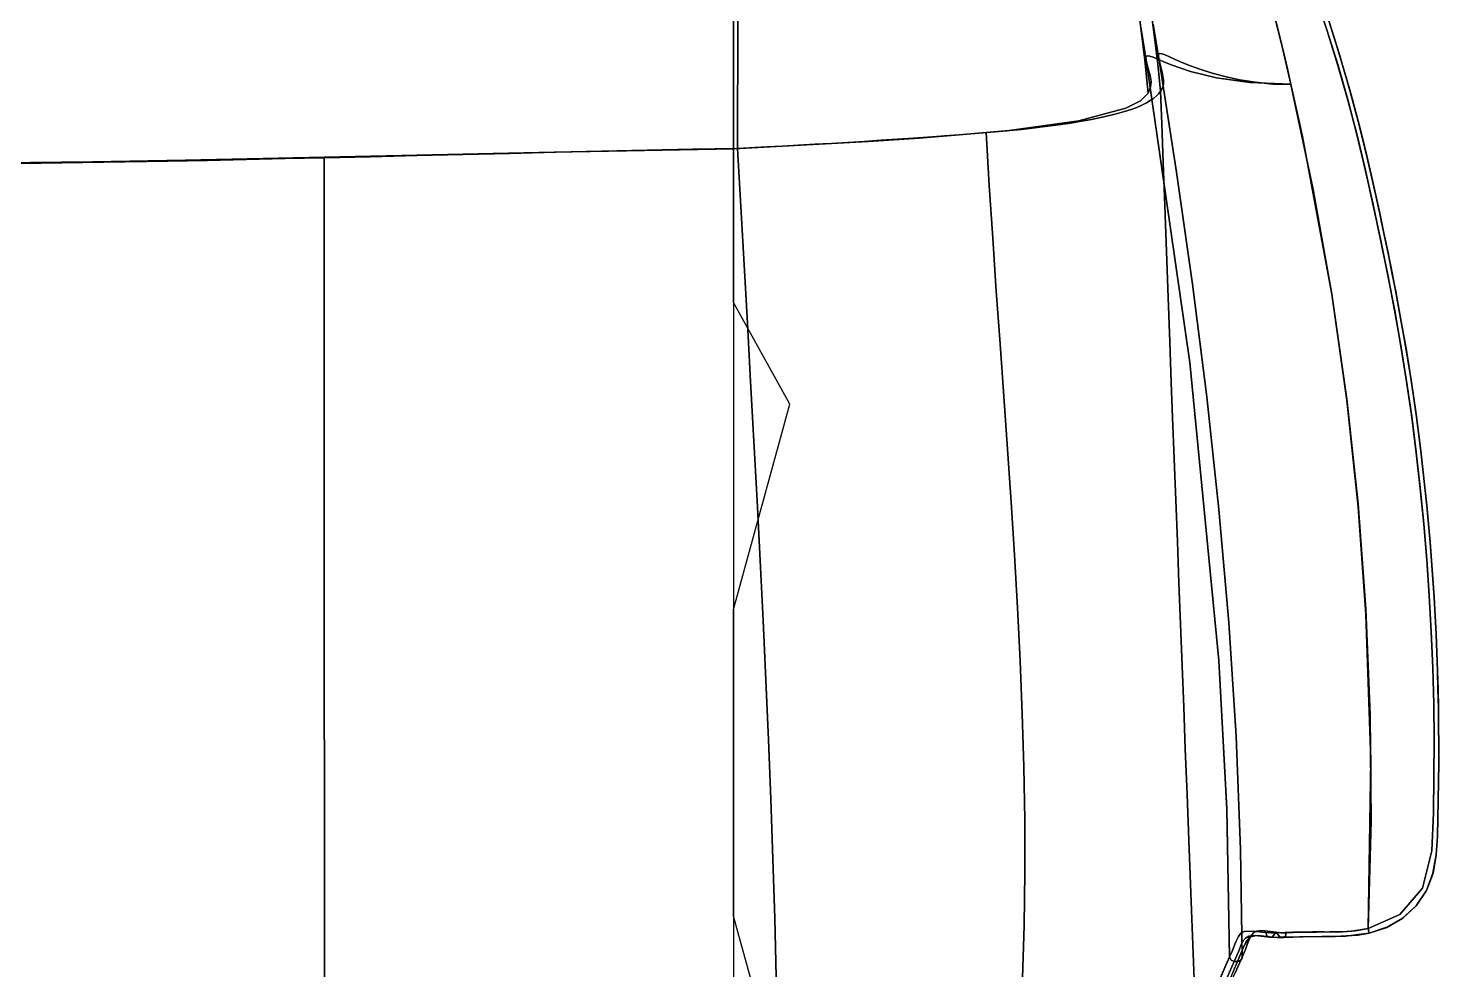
# Model space of a CAD drawing. Header units: centimetres. Extents: x -30.9 to 30.9, y -27.1 to 27.1.
# Drawn here: x 0.62 to 30.95, y -16.69 to 3.54 of the extents above; entities that cross this region are included whole.
import ezdxf

# ---------------------------------------------------------------- set-up
doc = ezdxf.new("R2010")
doc.units = ezdxf.units.CM
doc.layers.get('0').update_dxf_attribs({"true_color": 0x5890e1})

msp = doc.modelspace()

# ---------------------------------------------------------------- linework, layer by layer
at = {"color": 13, "true_color": 0xe05656}
for points in [[(0, 9.229, 0), (0, 8.162, 0), (0, 5.48, 0), (0, 2.793, 0), (0, 0.645, 0), (2, 0.672, 0), (3.999, 0.707, 0), (5.995, 0.747, 0), (7.984, 0.791, 0), (9.963, 0.835, 0), (11.927, 0.878, 0), (13.869, 0.917, 0), (15.782, 0.951, 0), (15.782, 3.132, 0), (15.782, 5.307, 0), (15.782, 7.46, 0), (15.782, 9.564, 0), (13.247, 9.464, 0), (10.911, 9.368, 0), (8.757, 9.308, 0), (6.739, 9.27, 0), (4.927, 9.249, 0), (3.226, 9.236, 0), (1.599, 9.229, 0)], [(26.22, -10.047, 0), (26.389, -13.236, 0), (26.449, -16.416, 0), (26.493, -16.313, 0), (26.53, -16.222, 0), (26.561, -16.144, 0), (26.588, -16.077, 0), (26.638, -15.974, 0), (26.693, -15.907, 0), (26.765, -15.872, 0), (26.869, -15.861, 0), (27.018, -15.87, 0), (27.224, -15.893, 0), (27.337, -15.899, 0), (27.463, -15.896, 0), (27.8, -15.883, 0), (28.23, -15.876, 0), (28.485, -15.88, 0), (28.767, -15.882, 0), (29.08, -15.863, 0), (29.427, -15.807, 0), (29.483, -12.178, 0), (29.381, -9.055, 0), (29.214, -6.747, 0), (28.969, -4.455, 0), (28.647, -2.176, 0), (28.017, 1.215, 0), (27.768, 2.338, 0), (26.882, 2.376, 0), (26.168, 2.477, 0), (25.61, 2.613, 0), (25.195, 2.755, 0), (25.036, 2.819, 0), (24.907, 2.875, 0), (24.807, 2.917, 0), (24.733, 2.944, 0), (24.683, 2.95, 0), (24.657, 2.933, 0), (24.651, 2.889, 0), (24.664, 2.815, 0), (25.597, -3.64, 0)], [(27.768, 2.33, 0), (28.247, 0.074, 0), (28.647, -2.177, 0), (28.969, -4.428, 0), (29.214, -6.682, 0), (29.381, -8.943, 0), (29.473, -11.216, 0), (29.489, -13.502, 0), (29.43, -15.808, 0), (29.15, -15.854, 0), (28.873, -15.875, 0), (28.597, -15.88, 0), (28.32, -15.881, 0), (27.976, -15.885, 0), (27.667, -15.896, 0), (27.551, -15.897, 0), (27.451, -15.887, 0), (27.134, -15.847, 0), (27.026, -15.859, 0), (26.963, -15.896, 0), (26.904, -15.973, 0), (26.858, -16.074, 0), (26.828, -16.15, 0), (26.795, -16.234, 0), (26.759, -16.323, 0), (26.719, -16.418, 0), (26.686, -14.106, 0), (26.588, -11.669, 0), (26.43, -9.233, 0), (26.218, -6.802, 0), (25.957, -4.379, 0), (25.652, -1.961, 0), (25.309, 0.451, 0), (24.931, 2.858, 0), (24.917, 2.933, 0), (24.92, 2.98, 0), (24.946, 2.999, 0), (24.997, 2.992, 0), (25.063, 2.968, 0), (25.154, 2.928, 0), (25.279, 2.872, 0), (25.446, 2.8, 0), (25.607, 2.734, 0), (25.807, 2.661, 0), (26.05, 2.583, 0), (26.343, 2.504, 0), (26.663, 2.435, 0), (27.008, 2.379, 0), (27.378, 2.342, 0)], [(26.449, -16.416, 0), (26.479, -16.486, 0), (26.549, -16.515, 0), (26.604, -16.387, 0), (26.651, -16.27, 0), (26.693, -16.167, 0), (26.736, -16.079, 0), (26.787, -16.011, 0), (26.865, -15.968, 0), (27.006, -15.957, 0), (27.305, -15.99, 0), (27.247, -15.963, 0), (27.224, -15.893, 0), (27.018, -15.87, 0), (26.869, -15.861, 0), (26.765, -15.872, 0), (26.693, -15.907, 0), (26.638, -15.974, 0), (26.588, -16.077, 0), (26.561, -16.144, 0), (26.53, -16.222, 0), (26.493, -16.313, 0)], [(27.305, -15.99, 0), (27.006, -15.957, 0), (26.865, -15.968, 0), (26.787, -16.011, 0), (26.736, -16.079, 0), (26.693, -16.167, 0), (26.651, -16.27, 0), (26.604, -16.387, 0), (26.549, -16.515, 0), (26.549, -16.516, 0), (26.619, -16.516, 0), (26.62, -16.516, 0), (26.748, -16.204, 0), (26.877, -15.993, 0), (27.046, -15.952, 0), (27.366, -15.989, 0)], [(26.805, -16.079, 0), (26.72, -16.271, 0), (26.619, -16.516, 0), (26.656, -16.509, 0), (26.69, -16.488, 0), (26.712, -16.455, 0), (26.719, -16.418, 0), (26.759, -16.323, 0), (26.795, -16.234, 0), (26.828, -16.15, 0), (26.858, -16.074, 0), (26.904, -15.973, 0), (26.963, -15.896, 0), (27.026, -15.859, 0), (27.134, -15.847, 0), (27.451, -15.887, 0), (27.366, -15.989, 0), (27.072, -15.953, 0), (26.932, -15.965, 0)], [(27.224, -15.893, 0), (27.247, -15.963, 0), (27.305, -15.99, 0), (27.406, -15.998, 0), (27.532, -15.995, 0), (27.463, -15.896, 0), (27.337, -15.899, 0)], [(27.406, -15.998, 0), (27.305, -15.99, 0), (27.366, -15.989, 0), (27.476, -15.998, 0), (27.604, -15.996, 0), (27.532, -15.995, 0)], [(27.667, -15.896, 0), (27.65, -15.967, 0), (27.604, -15.996, 0), (27.476, -15.998, 0), (27.366, -15.989, 0), (27.451, -15.887, 0), (27.551, -15.897, 0)], [(27.463, -15.896, 0), (27.532, -15.995, 0), (27.96, -15.981, 0), (28.435, -15.977, 0), (28.942, -15.969, 0), (29.449, -15.904, 0), (29.427, -15.807, 0), (29.08, -15.863, 0), (28.767, -15.882, 0), (28.485, -15.88, 0), (28.23, -15.876, 0), (27.8, -15.883, 0)], [(29.43, -15.808, 0), (29.445, -15.877, 0), (29.452, -15.905, 0), (29.207, -15.948, 0), (28.721, -15.977, 0), (28.477, -15.978, 0), (28.019, -15.983, 0), (27.604, -15.996, 0), (27.65, -15.967, 0), (27.667, -15.896, 0), (27.976, -15.885, 0), (28.32, -15.881, 0), (28.597, -15.88, 0), (28.873, -15.875, 0), (29.15, -15.854, 0)], [(25.662, -18.467, 0), (25.748, -18.381, 0), (26.109, -17.716, 0), (26.377, -17.177, 0), (26.575, -16.746, 0), (26.718, -16.419, 0), (26.689, -16.488, 0), (26.62, -16.516, 0), (26.619, -16.516, 0), (26.555, -16.663, 0), (26.479, -16.836, 0), (26.39, -17.035, 0), (26.285, -17.262, 0), (26.161, -17.518, 0), (26.018, -17.803, 0), (25.852, -18.119, 0)], [(26.479, -16.486, 0), (26.449, -16.416, 0), (26.449, -16.415, 0), (26.449, -16.416, 0), (26.479, -16.486, 0), (26.549, -16.516, 0), (26.549, -16.516, 0), (26.549, -16.515, 0)], [(26.619, -16.516, 0), (26.619, -16.516, 0), (26.69, -16.488, 0), (26.718, -16.419, 0), (26.719, -16.418, 0), (26.712, -16.455, 0), (26.69, -16.488, 0), (26.656, -16.509, 0)]]:
    msp.add_polyline3d(points, close=True, dxfattribs=at)
for points in [[(15.782, 5.307, 0), (15.782, 3.132, 0), (15.782, 0.951, 0), (17.36, 1.032, 0), (18.676, 1.108, 0), (19.772, 1.18, 0), (21.661, 1.337, 0), (23.208, 1.551, 0), (24.219, 1.822, 0), (24.53, 1.982, 0), (24.698, 2.146, 0), (24.623, 2.852, 0), (24.515, 3.72, 0)], [(27.312, 4.197, 0), (27.547, 3.269, 0), (27.768, 2.338, 0), (28.017, 1.215, 0), (28.647, -2.176, 0), (28.969, -4.455, 0), (29.214, -6.747, 0), (29.381, -9.055, 0), (29.483, -12.178, 0), (29.427, -15.807, 0), (30.108, -15.507, 0), (30.595, -14.939, 0), (30.797, -14.137, 0), (30.83, -13.319, 0), (30.843, -12.537, 0), (30.846, -11.757, 0), (30.836, -10.978, 0), (30.816, -10.201, 0), (30.785, -9.425, 0), (30.742, -8.651, 0), (30.689, -7.879, 0), (30.625, -7.108, 0), (30.549, -6.339, 0), (30.462, -5.571, 0), (30.364, -4.805, 0), (30.254, -4.041, 0), (30.132, -3.279, 0), (29.997, -2.519, 0), (29.851, -1.761, 0), (29.696, -1.005, 0), (29.534, -0.248, 0), (29.366, 0.507, 0), (29.185, 1.26, 0), (28.987, 2.012, 0), (28.772, 2.76, 0), (28.541, 3.506, 0), (28.297, 4.25, 0)], [(28.297, 4.25, 0), (28.541, 3.506, 0), (28.772, 2.76, 0), (28.987, 2.012, 0), (29.185, 1.26, 0), (29.366, 0.507, 0), (29.534, -0.248, 0), (29.696, -1.005, 0), (29.851, -1.761, 0), (29.997, -2.519, 0), (30.132, -3.279, 0), (30.254, -4.041, 0), (30.364, -4.805, 0), (30.462, -5.571, 0), (30.549, -6.339, 0), (30.625, -7.108, 0), (30.689, -7.879, 0), (30.742, -8.651, 0), (30.785, -9.425, 0), (30.816, -10.201, 0), (30.836, -10.978, 0), (30.846, -11.757, 0), (30.843, -12.537, 0), (30.83, -13.319, 0), (30.797, -14.137, 0), (30.595, -14.939, 0), (30.108, -15.507, 0), (29.427, -15.807, 0), (29.449, -15.904, 0), (29.827, -15.78, 0), (30.168, -15.586, 0), (30.457, -15.321, 0), (30.682, -14.988, 0), (30.821, -14.614, 0), (30.891, -14.221, 0), (30.917, -13.824, 0), (30.927, -13.439, 0), (30.936, -13.042, 0), (30.942, -12.646, 0), (30.946, -12.25, 0), (30.946, -11.854, 0), (30.943, -11.458, 0), (30.938, -11.063, 0), (30.93, -10.667, 0), (30.918, -10.271, 0), (30.904, -9.874, 0), (30.887, -9.478, 0), (30.867, -9.083, 0), (30.845, -8.688, 0), (30.819, -8.293, 0), (30.791, -7.899, 0), (30.759, -7.505, 0), (30.725, -7.111, 0), (30.688, -6.718, 0), (30.648, -6.325, 0), (30.605, -5.932, 0), (30.558, -5.539, 0), (30.509, -5.147, 0), (30.457, -4.754, 0), (30.402, -4.362, 0), (30.344, -3.969, 0), (30.233, -3.289, 0), (30.168, -2.916, 0), (30.096, -2.525, 0), (30.02, -2.12, 0), (29.939, -1.706, 0), (29.855, -1.284, 0), (29.767, -0.86, 0), (29.677, -0.436, 0), (29.585, -0.016, 0), (29.492, 0.396, 0), (29.398, 0.797, 0), (29.305, 1.183, 0), (29.212, 1.551, 0), (29.033, 2.217, 0), (28.922, 2.597, 0), (28.809, 2.975, 0), (28.692, 3.353, 0), (28.572, 3.73, 0)], [(24.542, 3.564, 0), (24.664, 2.815, 0), (24.651, 2.889, 0), (24.657, 2.933, 0), (24.683, 2.95, 0), (24.733, 2.944, 0), (24.807, 2.917, 0), (24.907, 2.875, 0), (25.036, 2.819, 0), (25.195, 2.755, 0), (25.61, 2.613, 0), (26.168, 2.477, 0), (26.882, 2.376, 0), (27.768, 2.338, 0), (27.547, 3.269, 0), (27.312, 4.197, 0)], [(28.301, 4.228, 0), (28.545, 3.485, 0), (28.775, 2.739, 0), (28.99, 1.992, 0), (29.188, 1.242, 0), (29.368, 0.489, 0), (29.536, -0.265, 0), (29.698, -1.02, 0), (29.853, -1.776, 0), (29.998, -2.533, 0), (30.132, -3.291, 0), (30.254, -4.051, 0), (30.364, -4.815, 0), (30.462, -5.581, 0), (30.549, -6.347, 0), (30.625, -7.116, 0), (30.689, -7.886, 0), (30.742, -8.658, 0), (30.785, -9.431, 0), (30.816, -10.206, 0), (30.836, -10.982, 0), (30.845, -11.76, 0), (30.843, -12.54, 0), (30.83, -13.32, 0), (30.797, -14.137, 0), (30.595, -14.938, 0), (30.11, -15.506, 0), (29.43, -15.808, 0), (29.489, -13.502, 0), (29.473, -11.216, 0), (29.381, -8.943, 0), (29.214, -6.682, 0), (28.969, -4.428, 0), (28.647, -2.177, 0), (28.247, 0.074, 0), (27.768, 2.33, 0), (27.691, 2.667, 0), (27.611, 3.004, 0), (27.53, 3.341, 0), (27.447, 3.677, 0)], [(28.575, 3.719, 0), (28.695, 3.342, 0), (28.811, 2.965, 0), (28.925, 2.586, 0), (29.035, 2.206, 0), (29.214, 1.54, 0), (29.307, 1.173, 0), (29.4, 0.787, 0), (29.493, 0.386, 0), (29.586, -0.026, 0), (29.678, -0.445, 0), (29.768, -0.869, 0), (29.856, -1.293, 0), (29.941, -1.714, 0), (30.021, -2.129, 0), (30.097, -2.533, 0), (30.169, -2.924, 0), (30.234, -3.297, 0), (30.344, -3.977, 0), (30.403, -4.369, 0), (30.458, -4.761, 0), (30.51, -5.153, 0), (30.559, -5.546, 0), (30.605, -5.938, 0), (30.648, -6.331, 0), (30.688, -6.723, 0), (30.725, -7.116, 0), (30.76, -7.509, 0), (30.791, -7.903, 0), (30.819, -8.297, 0), (30.845, -8.691, 0), (30.867, -9.086, 0), (30.887, -9.481, 0), (30.904, -9.877, 0), (30.918, -10.273, 0), (30.929, -10.668, 0), (30.938, -11.064, 0), (30.943, -11.459, 0), (30.946, -11.855, 0), (30.946, -12.25, 0), (30.942, -12.646, 0), (30.936, -13.041, 0), (30.927, -13.437, 0), (30.918, -13.822, 0), (30.891, -14.219, 0), (30.822, -14.613, 0), (30.683, -14.987, 0), (30.459, -15.32, 0), (30.17, -15.585, 0), (29.829, -15.781, 0), (29.452, -15.905, 0), (29.445, -15.877, 0), (29.43, -15.808, 0), (30.11, -15.506, 0), (30.595, -14.938, 0), (30.797, -14.137, 0), (30.83, -13.32, 0), (30.843, -12.54, 0), (30.845, -11.76, 0), (30.836, -10.982, 0), (30.816, -10.206, 0), (30.785, -9.431, 0), (30.742, -8.658, 0), (30.689, -7.886, 0), (30.625, -7.116, 0), (30.549, -6.347, 0), (30.462, -5.581, 0), (30.364, -4.815, 0), (30.254, -4.051, 0), (30.132, -3.291, 0), (29.998, -2.533, 0), (29.853, -1.776, 0), (29.698, -1.02, 0), (29.536, -0.265, 0), (29.368, 0.489, 0), (29.188, 1.242, 0), (28.99, 1.992, 0), (28.775, 2.739, 0), (28.545, 3.485, 0), (28.301, 4.228, 0)], [(15.875, 3.696, 0), (15.874, 3.149, 0), (15.873, 2.601, 0), (15.872, 2.053, 0), (15.87, 1.505, 0), (15.869, 0.958, 0), (14.903, 0.939, 0), (13.929, 0.919, 0), (12.948, 0.898, 0), (11.961, 0.875, 0), (10.969, 0.852, 0), (9.972, 0.828, 0), (8.972, 0.804, 0), (7.969, 0.78, 0), (6.983, 0.757, 0), (6.144, 0.738, 0), (5.305, 0.72, 0), (4.465, 0.702, 0), (3.624, 0.686, 0), (2.707, 0.669, 0), (1.79, 0.654, 0), (0.894, 0.641, 0), (0, 0.63, 0)], [(24.757, 3.933, 0), (24.834, 3.35, 0), (24.903, 2.768, 0), (24.964, 2.19, 0), (24.925, 2.137, 0), (24.875, 2.085, 0), (24.815, 2.034, 0), (24.743, 1.985, 0), (24.659, 1.936, 0), (24.563, 1.888, 0), (24.453, 1.841, 0), (24.329, 1.795, 0), (24.191, 1.75, 0), (24.037, 1.706, 0), (23.868, 1.664, 0), (23.683, 1.622, 0), (23.482, 1.581, 0), (23.262, 1.541, 0), (23.025, 1.502, 0), (22.77, 1.464, 0), (22.407, 1.418, 0), (22.028, 1.375, 0), (21.63, 1.335, 0), (21.215, 1.298, 0), (20.632, 1.25, 0), (20.317, 1.226, 0), (19.991, 1.202, 0), (19.653, 1.178, 0), (19.308, 1.155, 0), (18.957, 1.132, 0), (18.601, 1.11, 0), (18.244, 1.088, 0), (17.887, 1.067, 0), (17.532, 1.047, 0), (17.182, 1.027, 0), (16.839, 1.008, 0), (16.504, 0.99, 0), (15.869, 0.958, 0), (15.87, 1.505, 0), (15.872, 2.053, 0), (15.873, 2.601, 0), (15.874, 3.149, 0), (15.875, 3.696, 0)], [(24.515, 3.72, 0), (24.623, 2.852, 0), (24.698, 2.146, 0), (24.751, 2.271, 0), (24.759, 2.396, 0), (24.739, 2.522, 0), (24.708, 2.647, 0), (24.686, 2.731, 0), (24.664, 2.815, 0), (24.542, 3.564, 0)], [(24.805, 3.625, 0), (24.868, 3.242, 0), (24.931, 2.858, 0), (24.953, 2.772, 0), (24.976, 2.685, 0), (24.998, 2.599, 0), (25.016, 2.514, 0), (25.028, 2.427, 0), (25.026, 2.342, 0), (25.007, 2.262, 0), (24.964, 2.19, 0), (24.903, 2.768, 0), (24.834, 3.35, 0), (24.757, 3.933, 0)], [(27.447, 3.677, 0), (27.53, 3.341, 0), (27.611, 3.004, 0), (27.691, 2.667, 0), (27.768, 2.33, 0), (27.378, 2.342, 0), (27.008, 2.379, 0), (26.663, 2.435, 0), (26.343, 2.504, 0), (26.05, 2.583, 0), (25.807, 2.661, 0), (25.607, 2.734, 0), (25.446, 2.8, 0), (25.279, 2.872, 0), (25.154, 2.928, 0), (25.063, 2.968, 0), (24.997, 2.992, 0), (24.946, 2.999, 0), (24.92, 2.98, 0), (24.917, 2.933, 0), (24.931, 2.858, 0), (24.868, 3.242, 0), (24.805, 3.625, 0)], [(28.572, 3.73, 0), (28.692, 3.353, 0), (28.809, 2.975, 0), (28.922, 2.597, 0), (29.033, 2.217, 0), (29.212, 1.551, 0), (29.305, 1.183, 0), (29.398, 0.797, 0), (29.492, 0.396, 0), (29.585, -0.016, 0), (29.677, -0.436, 0), (29.767, -0.86, 0), (29.855, -1.284, 0), (29.939, -1.706, 0), (30.02, -2.12, 0), (30.096, -2.525, 0), (30.168, -2.916, 0), (30.233, -3.289, 0), (30.344, -3.969, 0), (30.402, -4.362, 0), (30.457, -4.754, 0), (30.509, -5.147, 0), (30.558, -5.539, 0), (30.605, -5.932, 0), (30.648, -6.325, 0), (30.688, -6.718, 0), (30.725, -7.111, 0), (30.759, -7.505, 0), (30.791, -7.899, 0), (30.819, -8.293, 0), (30.845, -8.688, 0), (30.867, -9.083, 0), (30.887, -9.478, 0), (30.904, -9.874, 0), (30.918, -10.271, 0), (30.93, -10.667, 0), (30.938, -11.063, 0), (30.943, -11.458, 0), (30.946, -11.854, 0), (30.946, -12.25, 0), (30.942, -12.646, 0), (30.936, -13.042, 0), (30.927, -13.439, 0), (30.917, -13.824, 0), (30.891, -14.221, 0), (30.821, -14.614, 0), (30.682, -14.988, 0), (30.457, -15.321, 0), (30.168, -15.586, 0), (29.827, -15.78, 0), (29.449, -15.904, 0), (28.942, -15.969, 0), (28.435, -15.977, 0), (27.96, -15.981, 0), (27.532, -15.995, 0), (27.604, -15.996, 0), (28.019, -15.983, 0), (28.477, -15.978, 0), (28.721, -15.977, 0), (29.207, -15.948, 0), (29.452, -15.905, 0), (29.829, -15.781, 0), (30.17, -15.585, 0), (30.459, -15.32, 0), (30.683, -14.987, 0), (30.822, -14.613, 0), (30.891, -14.219, 0), (30.918, -13.822, 0), (30.927, -13.437, 0), (30.936, -13.041, 0), (30.942, -12.646, 0), (30.946, -12.25, 0), (30.946, -11.855, 0), (30.943, -11.459, 0), (30.938, -11.064, 0), (30.929, -10.668, 0), (30.918, -10.273, 0), (30.904, -9.877, 0), (30.887, -9.481, 0), (30.867, -9.086, 0), (30.845, -8.691, 0), (30.819, -8.297, 0), (30.791, -7.903, 0), (30.76, -7.509, 0), (30.725, -7.116, 0), (30.688, -6.723, 0), (30.648, -6.331, 0), (30.605, -5.938, 0), (30.559, -5.546, 0), (30.51, -5.153, 0), (30.458, -4.761, 0), (30.403, -4.369, 0), (30.344, -3.977, 0), (30.234, -3.297, 0), (30.169, -2.924, 0), (30.097, -2.533, 0), (30.021, -2.129, 0), (29.941, -1.714, 0), (29.856, -1.293, 0), (29.768, -0.869, 0), (29.678, -0.445, 0), (29.586, -0.026, 0), (29.493, 0.386, 0), (29.4, 0.787, 0), (29.307, 1.173, 0), (29.214, 1.54, 0), (29.035, 2.206, 0), (28.925, 2.586, 0), (28.811, 2.965, 0), (28.695, 3.342, 0), (28.575, 3.719, 0)], [(26.196, -16.986, 0), (26.449, -16.416, 0), (26.389, -13.242, 0), (26.22, -10.047, 0), (25.597, -3.64, 0), (24.664, 2.815, 0), (24.686, 2.731, 0), (24.708, 2.647, 0), (24.739, 2.522, 0), (24.759, 2.396, 0), (24.751, 2.271, 0), (24.698, 2.146, 0), (24.53, 1.982, 0), (24.219, 1.822, 0), (23.208, 1.551, 0), (21.661, 1.337, 0), (19.772, 1.18, 0), (18.676, 1.108, 0), (17.36, 1.032, 0), (15.782, 0.951, 0), (15.782, -2.351, 0), (15.782, -5.653, 0), (15.782, -8.953, 0), (15.782, -12.248, 0), (15.782, -15.54, 0), (15.782, -18.829, 0)], [(25.704, -17.271, 0), (25.66, -16.157, 0), (25.616, -15.036, 0), (25.572, -13.907, 0), (25.534, -12.927, 0), (25.496, -11.945, 0), (25.462, -11.05, 0), (25.427, -10.158, 0), (25.393, -9.268, 0), (25.359, -8.378, 0), (25.325, -7.49, 0), (25.291, -6.601, 0), (25.257, -5.713, 0), (25.224, -4.823, 0), (25.195, -4.072, 0), (25.162, -3.199, 0), (25.127, -2.246, 0), (25.09, -1.258, 0), (25.053, -0.277, 0), (25.019, 0.653, 0), (24.988, 1.49, 0), (24.964, 2.19, 0), (25.007, 2.262, 0), (25.026, 2.342, 0), (25.028, 2.427, 0), (25.016, 2.514, 0), (24.998, 2.599, 0), (24.976, 2.685, 0), (24.953, 2.772, 0), (24.931, 2.858, 0), (25.309, 0.451, 0), (25.652, -1.961, 0), (25.957, -4.379, 0), (26.218, -6.802, 0), (26.43, -9.233, 0), (26.588, -11.669, 0), (26.686, -14.106, 0), (26.719, -16.418, 0), (26.718, -16.419, 0), (26.575, -16.746, 0)], [(21.993, -16.868, 0), (22.029, -15.738, 0), (22.045, -14.604, 0), (22.043, -13.467, 0), (22.024, -12.328, 0), (21.99, -11.189, 0), (21.944, -10.051, 0), (21.888, -8.914, 0), (21.823, -7.778, 0), (21.751, -6.642, 0), (21.674, -5.508, 0), (21.594, -4.375, 0), (21.513, -3.242, 0), (21.433, -2.108, 0), (21.355, -0.974, 0), (21.282, 0.161, 0), (21.215, 1.298, 0), (21.977, 1.367, 0), (22.77, 1.464, 0), (23.025, 1.502, 0), (23.262, 1.541, 0), (23.482, 1.581, 0), (23.683, 1.622, 0), (23.868, 1.664, 0), (24.037, 1.706, 0), (24.191, 1.75, 0), (24.329, 1.795, 0), (24.453, 1.841, 0), (24.563, 1.888, 0), (24.659, 1.936, 0), (24.743, 1.985, 0), (24.815, 2.034, 0), (24.875, 2.085, 0), (24.925, 2.137, 0), (24.964, 2.19, 0), (24.988, 1.49, 0), (25.019, 0.653, 0), (25.053, -0.277, 0), (25.09, -1.258, 0), (25.127, -2.246, 0), (25.162, -3.199, 0), (25.195, -4.072, 0), (25.224, -4.823, 0), (25.257, -5.713, 0), (25.291, -6.601, 0), (25.325, -7.49, 0), (25.359, -8.378, 0), (25.393, -9.268, 0), (25.427, -10.158, 0), (25.462, -11.05, 0), (25.496, -11.945, 0), (25.534, -12.927, 0), (25.572, -13.907, 0), (25.616, -15.036, 0), (25.66, -16.157, 0), (25.704, -17.271, 0)], [(16.701, -16.854, 0), (16.668, -15.581, 0), (16.629, -14.306, 0), (16.584, -13.028, 0), (16.533, -11.748, 0), (16.478, -10.467, 0), (16.418, -9.184, 0), (16.355, -7.9, 0), (16.289, -6.616, 0), (16.22, -5.332, 0), (16.15, -4.048, 0), (16.08, -2.795, 0), (16.01, -1.543, 0), (15.939, -0.292, 0), (15.869, 0.958, 0), (18.601, 1.11, 0), (21.215, 1.298, 0), (21.282, 0.161, 0), (21.355, -0.974, 0), (21.433, -2.108, 0), (21.513, -3.242, 0), (21.594, -4.375, 0), (21.674, -5.508, 0), (21.751, -6.642, 0), (21.823, -7.778, 0), (21.888, -8.914, 0), (21.944, -10.051, 0), (21.99, -11.189, 0), (22.024, -12.328, 0), (22.043, -13.467, 0), (22.045, -14.604, 0), (22.029, -15.738, 0), (21.993, -16.868, 0)], [(16.693, -18.829, 0), (15.782, -15.54, 0), (15.782, -12.248, 0), (15.782, -8.953, 0), (16.991, -4.54, 0), (15.782, -2.351, 0), (15.782, 0.951, 0), (13.869, 0.917, 0), (11.927, 0.878, 0), (9.963, 0.835, 0), (7.984, 0.791, 0), (5.995, 0.747, 0), (3.999, 0.707, 0), (2, 0.672, 0), (0, 0.645, 0)], [(6.987, -16.879, 0), (6.987, -15.412, 0), (6.986, -13.945, 0), (6.986, -12.478, 0), (6.985, -11.01, 0), (6.985, -9.542, 0), (6.985, -8.073, 0), (6.984, -6.604, 0), (6.984, -5.134, 0), (6.984, -3.663, 0), (6.983, -2.192, 0), (6.983, -0.718, 0), (6.983, 0.757, 0), (7.969, 0.78, 0), (8.972, 0.804, 0), (9.972, 0.828, 0), (10.969, 0.852, 0), (11.961, 0.875, 0), (12.948, 0.898, 0), (13.929, 0.919, 0), (14.903, 0.939, 0), (15.869, 0.958, 0), (15.939, -0.292, 0), (16.01, -1.543, 0), (16.08, -2.795, 0), (16.15, -4.048, 0), (16.22, -5.332, 0), (16.289, -6.616, 0), (16.355, -7.9, 0), (16.418, -9.184, 0), (16.478, -10.467, 0), (16.533, -11.748, 0), (16.584, -13.028, 0), (16.629, -14.306, 0), (16.668, -15.581, 0), (16.701, -16.854, 0)], [(0, 0.63, 0), (0.894, 0.641, 0), (1.79, 0.654, 0), (2.707, 0.669, 0), (3.624, 0.686, 0), (4.465, 0.702, 0), (5.305, 0.72, 0), (6.144, 0.738, 0), (6.983, 0.757, 0), (6.983, -0.718, 0), (6.983, -2.192, 0), (6.984, -3.663, 0), (6.984, -5.134, 0), (6.984, -6.604, 0), (6.985, -8.073, 0), (6.985, -9.542, 0), (6.985, -11.01, 0), (6.986, -12.478, 0), (6.986, -13.945, 0), (6.987, -15.412, 0), (6.987, -16.879, 0)], [(26.295, -17.09, 0), (26.549, -16.516, 0), (26.479, -16.486, 0), (26.449, -16.416, 0), (26.449, -16.415, 0), (26.194, -16.991, 0)], [(26.479, -16.836, 0), (26.555, -16.663, 0), (26.619, -16.516, 0), (26.549, -16.516, 0), (26.295, -17.088, 0)]]:
    msp.add_polyline3d(points, dxfattribs=at)

doc.saveas('drawing.dxf')
